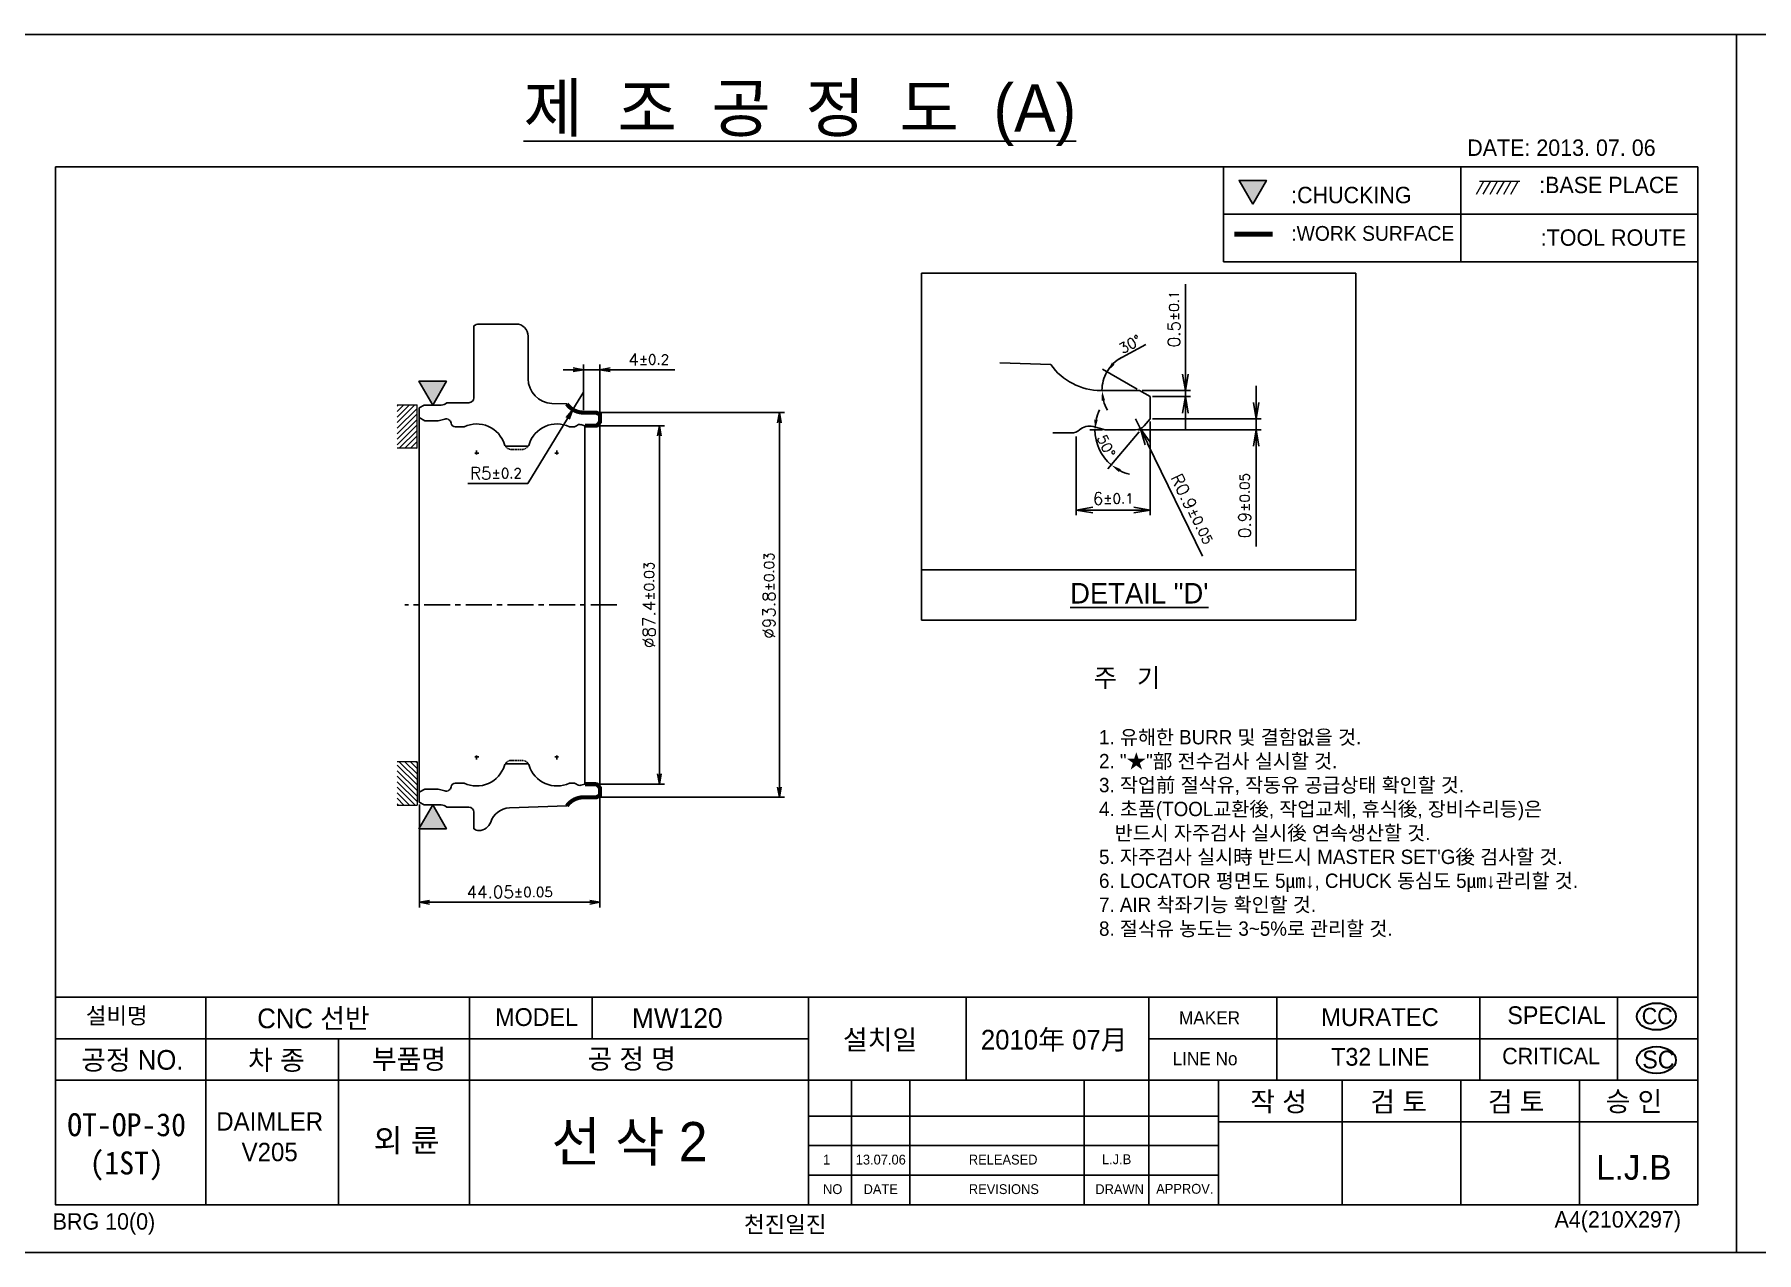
# Model space of a CAD drawing. Header units: millimetres. Extents: x 886 to 3826, y 980 to 1980.
# Drawn here: x 2150.5 to 2570.5, y 1682.6 to 1979.6 of the extents above; entities that cross this region are included whole.
import ezdxf

# ---------------------------------------------------------------- set-up
doc = ezdxf.new("R2010")
doc.units = ezdxf.units.MM
doc.linetypes.add('CENTER', pattern=[50.8, 31.75, -6.35, 6.35, -6.35])
doc.linetypes.add('HIDDEN', pattern=[0.375, 0.25, -0.125])
for name, color, linetype, lineweight in [('\\M+3B0A1\\M+3B0F8\\M+3BACE', 5, 'Continuous', 13), ('\\M+3B1E2\\M+3C1D8\\M+3B8E9', 111, 'Continuous', 9), ('DIM', 1, 'Continuous', 13)]:
    doc.layers.add(name, color=color, linetype=linetype, lineweight=lineweight)
doc.styles.add('GHS', font='Gulim.ttf')
doc.styles.add('ROMANS', font='ROMANS.shx', dxfattribs={"height": 3})
doc.styles.get("Standard").update_dxf_attribs({"font": 'txt.shx', "bigfont": 'whgtxt.shx'})
doc.styles.add('STYLE1', font='txt.shx')
doc.dimstyles.new('1\\M+3B9E8', dxfattribs={"dimtxt": 3, "dimasz": 2.5, "dimexe": 1.25, "dimexo": 0.625, "dimgap": 1, "dimtad": 1, "dimtoh": 1, "dimdec": 3, "dimdsep": 46, "dimtxsty": 'ROMANS', "dimblk": 'OPEN', "dimcen": 2.5, "dimadec": 0, "dimazin": 0, "dimtol": 1, "dimtp": 0.03, "dimtm": 0.03, "dimtfac": 0.8, "dimtdec": 3, "dimtmove": 1, "dimatfit": 0, "dimldrblk": 'OPEN', "dimfxl": 0, "dimtolj": 1, "dimarcsym": 0})
doc.dimstyles.new('1\\M+3B9E8 \\M+3B0E6', dxfattribs={"dimtxt": 3, "dimasz": 2.5, "dimexe": 1.25, "dimexo": 0.625, "dimgap": 1, "dimtad": 1, "dimdsep": 46, "dimtxsty": 'ROMANS', "dimblk": 'OPEN', "dimcen": 2.5, "dimadec": 0, "dimazin": 0, "dimtol": 1, "dimtp": 0.03, "dimtm": 0.03, "dimtfac": 0.8, "dimtmove": 0, "dimatfit": 3, "dimldrblk": 'OPEN', "dimfxl": 0, "dimtolj": 1, "dimarcsym": 0})
doc.dimstyles.new('3\\M+3B9E8', dxfattribs={"dimtxt": 3, "dimasz": 4, "dimexe": 1.25, "dimexo": 0.625, "dimgap": 1.3, "dimtad": 1, "dimdec": 3, "dimlfac": 0.333333, "dimdsep": 46, "dimtxsty": 'ROMANS', "dimblk": 'OPEN', "dimcen": 2.5, "dimadec": 0, "dimazin": 0, "dimtol": 1, "dimtp": 0.03, "dimtm": 0.03, "dimtfac": 0.8, "dimtdec": 3, "dimtmove": 1, "dimatfit": 3, "dimldrblk": 'OPEN', "dimfxl": 0, "dimtolj": 1, "dimarcsym": 0})
doc.dimstyles.new('ISO-25', dxfattribs={"dimtxt": 2.5, "dimasz": 2.5, "dimexe": 1.25, "dimexo": 0.625, "dimtad": 1, "dimtxsty": 'Standard', "dimcen": 2.5, "dimadec": 0, "dimazin": 0, "dimtfac": 1, "dimtmove": 0, "dimatfit": 3, "dimfxl": 0, "dimarcsym": 0})

# ---------------------------------------------------------------- blocks, each defined once
blk = doc.blocks.new('_Open')
at = {"color": 0, "linetype": 'ByBlock', "lineweight": -2}
for p, q in [((-1, 0.17), (0, 0)), ((-1, -0.17), (0, 0)), ((0, 0), (-1, 0))]:
    blk.add_line(p, q, dxfattribs=at)
blk = doc.blocks.new('*D98')
at = {"layer": 'Defpoints', "color": 0, "transparency": 16777216}
for p in [(2287.41, 1884.19), (2287.41, 1796.79), (2302.95, 1796.79)]:
    blk.add_point(p, dxfattribs=at)
at = {"layer": 'DIM', "color": 0, "lineweight": -2, "transparency": 16777216}
for p, q in [((2288.04, 1884.19), (2304.2, 1884.19)), ((2302.95, 1881.69), (2302.95, 1799.29)), ((2288.04, 1796.79), (2304.2, 1796.79))]:
    blk.add_line(p, q, dxfattribs=at)
at = {"layer": 'DIM', "color": 0, "lineweight": -2, "transparency": 16777216, "xscale": 2.5, "yscale": 2.5, "zscale": 2.5}
for p, rotation in [((2302.95, 1884.19), 90), ((2302.95, 1796.79), 270)]:
    blk.add_blockref('_Open', p, dxfattribs=dict(at, rotation=rotation))
at = {"layer": 'DIM', "color": 0, "transparency": 16777216, "insert": (2300.45, 1840.49), "char_height": 3, "attachment_point": 5, "rotation": 90, "style": 'ROMANS'}
blk.add_mtext('\\A1;%%c87.4{\\H2.400000;±0.03}', dxfattribs=at)
blk = doc.blocks.new('*D99')
at = {"layer": 'Defpoints', "color": 0, "transparency": 16777216}
for p in [(2287.59, 1887.39), (2287.59, 1793.59), (2332.21, 1793.59)]:
    blk.add_point(p, dxfattribs=at)
at = {"layer": 'DIM', "color": 0, "lineweight": -2, "transparency": 16777216}
for p, q in [((2288.22, 1887.39), (2333.46, 1887.39)), ((2332.21, 1884.89), (2332.21, 1796.09)), ((2288.22, 1793.59), (2333.46, 1793.59))]:
    blk.add_line(p, q, dxfattribs=at)
at = {"layer": 'DIM', "color": 0, "lineweight": -2, "transparency": 16777216, "xscale": 2.5, "yscale": 2.5, "zscale": 2.5}
for p, rotation in [((2332.21, 1887.39), 90), ((2332.21, 1793.59), 270)]:
    blk.add_blockref('_Open', p, dxfattribs=dict(at, rotation=rotation))
at = {"layer": 'DIM', "color": 0, "transparency": 16777216, "insert": (2329.71, 1842.77), "char_height": 3, "attachment_point": 5, "rotation": 90, "style": 'ROMANS'}
blk.add_mtext('\\A1;%%c93.8{\\H2.400000;±0.03}', dxfattribs=at)
blk = doc.blocks.new('*D100')
at = {"layer": 'Defpoints', "color": 0, "transparency": 16777216}
for p in [(2288.46, 1794.09), (2244.41, 1792.42), (2244.41, 1767.99)]:
    blk.add_point(p, dxfattribs=at)
at = {"layer": 'DIM', "color": 0, "lineweight": -2, "transparency": 16777216}
for p, q in [((2288.46, 1793.46), (2288.46, 1766.74)), ((2244.41, 1791.8), (2244.41, 1766.74)), ((2285.96, 1767.99), (2246.91, 1767.99))]:
    blk.add_line(p, q, dxfattribs=at)
at = {"layer": 'DIM', "color": 0, "lineweight": -2, "transparency": 16777216, "xscale": 2.5, "yscale": 2.5, "zscale": 2.5, "rotation": 180}
blk.add_blockref('_Open', (2244.41, 1767.99), dxfattribs=at)
at = {"layer": 'DIM', "color": 0, "lineweight": -2, "transparency": 16777216, "xscale": 2.5, "yscale": 2.5, "zscale": 2.5}
blk.add_blockref('_Open', (2288.46, 1767.99), dxfattribs=at)
at = {"layer": 'DIM', "color": 0, "transparency": 16777216, "insert": (2266.43, 1770.49), "char_height": 3, "attachment_point": 5, "style": 'ROMANS'}
blk.add_mtext('\\A1;44.05{\\H2.400000;±0.05}', dxfattribs=at)
blk = doc.blocks.new('*D101')
at = {"layer": 'Defpoints', "color": 0, "transparency": 16777216}
for p in [(2284.46, 1897.84), (2284.46, 1887.39), (2288.46, 1886.89)]:
    blk.add_point(p, dxfattribs=at)
at = {"layer": 'DIM', "color": 0, "lineweight": -2, "transparency": 16777216}
for p, q in [((2284.46, 1888.01), (2284.46, 1899.09)), ((2288.46, 1887.51), (2288.46, 1899.09)), ((2281.96, 1897.84), (2279.46, 1897.84)), ((2288.46, 1897.84), (2284.46, 1897.84)), ((2288.46, 1897.84), (2284.46, 1897.84)), ((2306.72, 1897.84), (2288.46, 1897.84)), ((2290.96, 1897.84), (2293.46, 1897.84))]:
    blk.add_line(p, q, dxfattribs=at)
at = {"layer": 'DIM', "color": 0, "lineweight": -2, "transparency": 16777216, "xscale": 2.5, "yscale": 2.5, "zscale": 2.5}
blk.add_blockref('_Open', (2284.46, 1897.84), dxfattribs=at)
at = {"layer": 'DIM', "color": 0, "lineweight": -2, "transparency": 16777216, "xscale": 2.5, "yscale": 2.5, "zscale": 2.5, "rotation": 180}
blk.add_blockref('_Open', (2288.46, 1897.84), dxfattribs=at)
at = {"layer": 'DIM', "color": 0, "transparency": 16777216, "insert": (2300.34, 1900.34), "char_height": 3, "attachment_point": 5, "style": 'ROMANS'}
blk.add_mtext('\\A1;4{\\H2.400000;±0.2}', dxfattribs=at)
blk = doc.blocks.new('*D102')
at = {"layer": 'Defpoints', "color": 0, "transparency": 16777216}
for p in [(2284.46, 1892.39), (2281.86, 1888.12)]:
    blk.add_point(p, dxfattribs=at)
at = {"layer": 'DIM', "color": 0, "lineweight": -2, "transparency": 16777216}
for p, q in [((2284.46, 1892.39), (2281.86, 1888.12)), ((2270.9, 1870.11), (2280.56, 1885.98)), ((2256.27, 1870.11), (2270.9, 1870.11))]:
    blk.add_line(p, q, dxfattribs=at)
at = {"layer": 'DIM', "color": 0, "lineweight": -2, "transparency": 16777216, "xscale": 2.5, "yscale": 2.5, "zscale": 2.5, "rotation": 58.66993031448019}
blk.add_blockref('_Open', (2281.86, 1888.12), dxfattribs=at)
at = {"layer": 'DIM', "color": 0, "transparency": 16777216, "insert": (2263.09, 1872.61), "char_height": 3, "attachment_point": 5, "style": 'ROMANS'}
blk.add_mtext('\\A1;R5{\\H2.400000;±0.2}', dxfattribs=at)
blk = doc.blocks.new('*D103')
at = {"color": 0, "linetype": 'ByBlock', "lineweight": -2, "transparency": 16777216}
for p, q in [((2431.25, 1918.7), (2431.25, 1892.79)), ((2431.25, 1896.79), (2431.25, 1900.79)), ((2420.66, 1892.79), (2432.5, 1892.79)), ((2423.25, 1891.29), (2432.5, 1891.29)), ((2431.25, 1892.79), (2431.25, 1891.29)), ((2431.25, 1892.79), (2431.25, 1891.29)), ((2431.25, 1887.29), (2431.25, 1883.29))]:
    blk.add_line(p, q, dxfattribs=at)
at = {"layer": 'Defpoints', "color": 0, "linetype": 'ByBlock', "transparency": 16777216}
for p in [(2420.03, 1892.79), (2422.63, 1891.29), (2431.25, 1891.29)]:
    blk.add_point(p, dxfattribs=at)
at = {"color": 0, "linetype": 'ByBlock', "lineweight": -2, "transparency": 16777216, "xscale": 4, "yscale": 4, "zscale": 4}
for p, rotation in [((2431.25, 1892.79), 270), ((2431.25, 1891.29), 90)]:
    blk.add_blockref('_Open', p, dxfattribs=dict(at, rotation=rotation))
at = {"color": 0, "linetype": 'ByBlock', "transparency": 16777216, "insert": (2428.45, 1910.22), "char_height": 3, "attachment_point": 5, "rotation": 90, "style": 'ROMANS'}
blk.add_mtext('\\A1;0.5{\\H2.400000;±0.1}', dxfattribs=at)
blk = doc.blocks.new('*D104')
at = {"color": 0, "linetype": 'ByBlock', "lineweight": -2, "transparency": 16777216}
for p, q in [((2415.7, 1900.84), (2421.58, 1904)), ((2419.49, 1893.1), (2411.03, 1897.99))]:
    blk.add_line(p, q, dxfattribs=at)
for start, end in [(118.2539, 150), (118.5599, 134.2799), (150, 180), (195.7201, 211.4401)]:
    blk.add_arc((2420.03, 1892.79), 9.14, start, end, dxfattribs=at)
at = {"color": 0, "linetype": 'ByBlock', "transparency": 16777216}
for points in [[(2413.98, 1899.08), (2413.32, 1899.59), (2412.12, 1897.36)], [(2410.82, 1890.26), (2411.65, 1890.37), (2410.89, 1892.79)]]:
    blk.add_solid(points, dxfattribs=at)
at = {"layer": 'Defpoints', "color": 0, "linetype": 'ByBlock', "transparency": 16777216}
for p in [(2411.03, 1894.38), (2410.63, 1892.79), (2420.03, 1892.79), (2420.03, 1892.79), (2422.63, 1891.29)]:
    blk.add_point(p, dxfattribs=at)
at = {"color": 0, "linetype": 'ByBlock', "transparency": 16777216, "insert": (2417.75, 1904.07), "char_height": 2.5, "attachment_point": 5, "rotation": 28.2539}
blk.add_mtext('30°', dxfattribs=at)
blk = doc.blocks.new('*D105')
at = {"color": 0, "linetype": 'ByBlock', "lineweight": -2, "transparency": 16777216}
for p, q in [((2448.49, 1889.89), (2448.49, 1893.89)), ((2423.25, 1885.89), (2449.74, 1885.89)), ((2448.49, 1885.89), (2448.49, 1883.19)), ((2448.49, 1885.89), (2448.49, 1883.19)), ((2419.73, 1883.19), (2449.74, 1883.19)), ((2448.49, 1854.75), (2448.49, 1883.19)), ((2448.49, 1879.19), (2448.49, 1875.19))]:
    blk.add_line(p, q, dxfattribs=at)
at = {"layer": 'Defpoints', "color": 0, "linetype": 'ByBlock', "transparency": 16777216}
for p in [(2422.63, 1885.89), (2419.11, 1883.19), (2448.49, 1883.19)]:
    blk.add_point(p, dxfattribs=at)
at = {"color": 0, "linetype": 'ByBlock', "lineweight": -2, "transparency": 16777216, "xscale": 4, "yscale": 4, "zscale": 4}
for p, rotation in [((2448.49, 1885.89), 270), ((2448.49, 1883.19), 90)]:
    blk.add_blockref('_Open', p, dxfattribs=dict(at, rotation=rotation))
at = {"color": 0, "linetype": 'ByBlock', "transparency": 16777216, "insert": (2445.69, 1864.72), "char_height": 3, "attachment_point": 5, "rotation": 90, "style": 'ROMANS'}
blk.add_mtext('\\A1;0.9{\\H2.400000;±0.05}', dxfattribs=at)
blk = doc.blocks.new('*D106')
at = {"color": 0, "linetype": 'ByBlock', "lineweight": -2, "transparency": 16777216}
for p, q in [((2411.01, 1883.19), (2407.92, 1883.19)), ((2419.96, 1882.71), (2412.36, 1873.66))]:
    blk.add_line(p, q, dxfattribs=at)
for start, end in [(154.3563, 167.1781), (180, 230), (242.8219, 255.6437)]:
    blk.add_arc((2420.36, 1883.19), 11.19, start, end, dxfattribs=at)
at = {"color": 0, "linetype": 'ByBlock', "transparency": 16777216}
for points in [[(2409.86, 1885.63), (2409.03, 1885.72), (2409.17, 1883.19)], [(2415.02, 1872.88), (2415.48, 1873.58), (2413.17, 1874.61)]]:
    blk.add_solid(points, dxfattribs=at)
at = {"layer": 'Defpoints', "color": 0, "linetype": 'ByBlock', "transparency": 16777216}
for p in [(2422.63, 1885.89), (2411.64, 1883.19), (2419.5, 1883.19), (2420.54, 1883.4), (2409.64, 1879.98)]:
    blk.add_point(p, dxfattribs=at)
at = {"color": 0, "linetype": 'ByBlock', "transparency": 16777216, "insert": (2411.92, 1879.25), "char_height": 2.5, "attachment_point": 5, "rotation": 295}
blk.add_mtext('50°', dxfattribs=at)
blk = doc.blocks.new('*D107')
at = {"color": 0, "linetype": 'ByBlock', "lineweight": -2, "transparency": 16777216}
for p, q in [((2422.63, 1885.26), (2422.63, 1862.38)), ((2404.63, 1881.56), (2404.63, 1862.38)), ((2418.63, 1863.63), (2408.63, 1863.63))]:
    blk.add_line(p, q, dxfattribs=at)
at = {"layer": 'Defpoints', "color": 0, "linetype": 'ByBlock', "transparency": 16777216}
for p in [(2422.63, 1885.89), (2404.63, 1882.18), (2404.63, 1863.63)]:
    blk.add_point(p, dxfattribs=at)
at = {"color": 0, "linetype": 'ByBlock', "lineweight": -2, "transparency": 16777216, "xscale": 4, "yscale": 4, "zscale": 4, "rotation": 180}
blk.add_blockref('_Open', (2404.63, 1863.63), dxfattribs=at)
at = {"color": 0, "linetype": 'ByBlock', "lineweight": -2, "transparency": 16777216, "xscale": 4, "yscale": 4, "zscale": 4}
blk.add_blockref('_Open', (2422.63, 1863.63), dxfattribs=at)
at = {"color": 0, "linetype": 'ByBlock', "transparency": 16777216, "insert": (2413.63, 1866.43), "char_height": 3, "attachment_point": 5, "style": 'ROMANS'}
blk.add_mtext('\\A1;6{\\H2.400000;±0.1}', dxfattribs=at)
blk = doc.blocks.new('A$C779A5BF0')
at = {"color": 7}
for p, q in [((12.41, 16.65), (0, 17.08)), ((34.03, 10.35), (24.63, 10.35)), ((36.63, 8.85), (34.03, 10.35)), ((36.63, 8.85), (36.63, 3.45)), ((33.1, 0.75), (25.64, 0.75)), ((36.63, 3.45), (35.17, 1.71))]:
    blk.add_line(p, q, dxfattribs=at)
at = {"color": 7, "linetype": 'ByBlock', "ltscale": 0.2}
blk.add_line((17.44, 0), (12.92, 0), dxfattribs=at)
at = {"color": 7, "linetype": 'ByBlock'}
blk.add_line((22.74, 1.53), (25.64, 0.75), dxfattribs=at)
blk.add_line((22.74, 1.53), (25.64, 0.75), dxfattribs=at)
for centre, radius, start, end in [((24.63, 25.35), 15, 215.4505, 270), ((17.44, 3), 3, 270, 311.4096), ((21.8, -1.95), 3.6, 75, 131.4096)]:
    blk.add_arc(centre, radius, start, end, dxfattribs=at)
at = {"color": 7}
blk.add_arc((33.1, 3.45), 2.7, 270, 320, dxfattribs=at)
blk = doc.blocks.new('*D159')
at = {"color": 0, "linetype": 'ByBlock', "lineweight": -2, "transparency": 16777216}
for p, q in [((2419.11, 1885.89), (2420.29, 1883.46)), ((2435.39, 1852.39), (2422.03, 1879.86))]:
    blk.add_line(p, q, dxfattribs=at)
at = {"layer": 'Defpoints', "color": 0, "linetype": 'ByBlock', "transparency": 16777216}
for p in [(2419.11, 1885.89), (2420.29, 1883.46)]:
    blk.add_point(p, dxfattribs=at)
at = {"color": 0, "linetype": 'ByBlock', "lineweight": -2, "transparency": 16777216, "xscale": 4, "yscale": 4, "zscale": 4, "rotation": 115.9239935220698}
blk.add_blockref('_Open', (2420.29, 1883.46), dxfattribs=at)
at = {"color": 0, "linetype": 'ByBlock', "transparency": 16777216, "insert": (2432.93, 1863.86), "char_height": 3, "attachment_point": 5, "rotation": 295.924, "style": 'ROMANS'}
blk.add_mtext('\\A1;R0.9{\\H2.400000;±0.05}', dxfattribs=at)
blk = doc.blocks.new('A$C1B3629D5')
for p, q in [((16.8, 123.06), (16.8, 105.52)), ((27.05, 123.5), (18.05, 123.5)), ((30.05, 120.5), (30.05, 110.14)), ((4.69, 103.75), (3.5, 103.07)), ((3.5, 103.07), (3.5, 55)), ((8.85, 103.75), (4.69, 103.75)), ((15.6, 104.32), (10.21, 104.32)), ((39.47, 104.02), (35.84, 104.14)), ((46.69, 101.9), (43.55, 101.9)), ((47.55, 101.4), (46.69, 101.9)), ((47.55, 101.4), (47.55, 55)), ((3.5, 100.68), (4.86, 99.9)), ((8.1, 99.9), (4.86, 99.9)), ((9.74, 100.34), (8.1, 99.9)), ((46.38, 98.7), (43.89, 98.7)), ((47.55, 99.6), (47.07, 99.02)), ((3.5, 6.93), (3.5, 55)), ((47.55, 8.6), (47.55, 55)), ((3.5, 9.32), (4.86, 10.1)), ((8.1, 10.1), (4.86, 10.1)), ((9.74, 9.66), (8.1, 10.1)), ((46.38, 11.3), (43.89, 11.3)), ((47.55, 8.6), (46.69, 8.1)), ((47.55, 10.4), (47.07, 10.98)), ((4.69, 6.25), (3.5, 6.93)), ((8.85, 6.25), (4.69, 6.25)), ((15.6, 5.68), (10.21, 5.68)), ((15.6, 5.68), (10.21, 5.68)), ((16.8, 0.44), (16.8, 4.48)), ((39.48, 6), (25.48, 5.51)), ((46.69, 8.1), (43.55, 8.1))]:
    blk.add_line(p, q)
at = {"color": 2, "linetype": 'ByBlock', "ltscale": 0.2}
for p, q in [((14.45, 98.45), (12.24, 98.45)), ((41.16, 98.45), (40.09, 98.45)), ((14.45, 11.55), (12.24, 11.55)), ((41.16, 11.55), (40.09, 11.55))]:
    blk.add_line(p, q, dxfattribs=at)
at = {"color": 0, "linetype": 'ByBlock'}
for p, q in [((42.92, 98.96), (43.89, 98.7)), ((42.92, 98.96), (43.89, 98.7)), ((43.89, 98.7), (43.89, 55)), ((30.05, 93.7), (24.49, 93.7)), ((43.89, 11.3), (43.89, 55)), ((30.05, 16.3), (24.49, 16.3)), ((42.92, 11.04), (43.89, 11.3)), ((42.92, 11.04), (43.89, 11.3)), ((18.05, 0), (18.05, 0))]:
    blk.add_line(p, q, dxfattribs=at)
at = {"color": 1}
for p, q in [((17.48, 91.72), (17.48, 92.69)), ((37.06, 91.72), (37.06, 92.69)), ((18.03, 92.01), (17.06, 92.01)), ((36.52, 92.01), (37.48, 92.01)), ((18.03, 17.99), (17.06, 17.99)), ((17.48, 18.28), (17.48, 17.31)), ((36.52, 17.99), (37.48, 17.99)), ((37.06, 18.28), (37.06, 17.31))]:
    blk.add_line(p, q, dxfattribs=at)
at = {"color": 6, "linetype": 'HIDDEN'}
for p, q in [((26.1, 92.9), (28.44, 92.9)), ((26.1, 17.1), (28.44, 17.1))]:
    blk.add_line(p, q, dxfattribs=at)
at = {"color": 1, "linetype": 'CENTER', "ltscale": 0.2}
blk.add_line((51.64, 55), (0, 55), dxfattribs=at)
for centre, radius, start, end in [((18.05, 121.5), 2, 90, 128.6822), ((27.05, 120.5), 3, 0, 90), ((36.05, 110.14), 6, 180, 268), ((15.6, 105.52), 1.2, 270, 0), ((10.05, 99.18), 1.2, 7.0014, 105), ((46.38, 99.6), 0.9, 270, 320), ((10.05, 10.82), 1.2, 255, 352.9986), ((46.38, 10.4), 0.9, 40, 90), ((15.6, 4.48), 1.2, 0, 90), ((15.6, 4.48), 1.2, 0, 90)]:
    blk.add_arc(centre, radius, start, end)
at = {"color": 0, "linetype": 'ByBlock'}
for centre, radius, start, end in [((8.85, 105.65), 1.9, 270, 315.573), ((43.55, 106.9), 5, 215.2242, 270), ((17.48, 92.01), 7.12, 17.5721, 115.1975), ((37.06, 92.01), 7.12, 64.8025, 162.4279), ((41.16, 99.45), 1, 270, 311.4096), ((42.61, 97.8), 1.2, 75, 131.4096), ((25.99, 94.7), 1.8, 197.5721, 213.7681), ((28.56, 94.7), 1.8, 326.2319, 342.4279), ((17.48, 17.99), 7.12, 244.8025, 342.4279), ((25.99, 15.3), 1.8, 146.2319, 162.4279), ((28.56, 15.3), 1.8, 17.5721, 33.7681), ((37.06, 17.99), 7.12, 197.5721, 295.1975), ((41.16, 10.55), 1, 48.5904, 90), ((42.61, 12.2), 1.2, 228.5904, 285), ((8.85, 4.35), 1.9, 44.427, 90), ((25.66, 0.51), 5, 92, 161.8974), ((43.55, 3.1), 5, 90, 144.5495), ((18.05, 2), 2, 231.3178, 270), ((18.05, 3), 3, 270, 341.8974)]:
    blk.add_arc(centre, radius, start, end, dxfattribs=at)
at = {"color": 2, "linetype": 'ByBlock'}
for centre, start, end in [((12.24, 99.45), 187.0014, 270), ((12.24, 10.55), 90, 172.9986)]:
    blk.add_arc(centre, 1, start, end, dxfattribs=at)
at = {"color": 6, "linetype": 'HIDDEN'}
for centre, start, end in [((25.99, 94.7), 213.7681, 270), ((28.56, 94.7), 270, 326.2319), ((25.99, 15.3), 90, 146.2319), ((28.56, 15.3), 33.7681, 90)]:
    blk.add_arc(centre, 1.8, start, end, dxfattribs=at)

msp = doc.modelspace()

# ---------------------------------------------------------------- hatches: boundary and pattern name
for points in [[(2447.6662, 1938.1947), (2451.0187, 1944.0014), (2444.3136, 1944.0014)], [(2247.6753, 1889.2385), (2251.0279, 1895.0452), (2244.3228, 1895.0452)], [(2247.6753, 1791.7385), (2251.0279, 1785.9317), (2244.3228, 1785.9317)]]:
    msp.add_hatch(color=256).paths.add_polyline_path(points)
at = {"layer": '\\M+3B1E2\\M+3C1D8\\M+3B8E9'}
h = msp.add_hatch(dxfattribs=at)
h.set_pattern_fill('ANSI31', color=256, scale=0.3, style=0)
h.set_pattern_definition([(45, (1819.1965, 1426.0497), (-0.6735192, 0.6735192), [])])
h.paths.add_polyline_path([(2243.8543, 1889.2684), (2239.0269, 1889.2684), (2239.0269, 1878.7057), (2243.8543, 1878.7057)])
h = msp.add_hatch(dxfattribs=at)
h.set_pattern_fill('ANSI31', color=256, scale=0.3, style=0)
h.set_pattern_definition([(315, (1819.1965, 2254.9272), (-0.6735192, -0.6735192), [])])
h.paths.add_polyline_path([(2243.8543, 1791.7085), (2239.0269, 1791.7085), (2239.0269, 1802.2712), (2243.8543, 1802.2712)])

# ---------------------------------------------------------------- linework, layer by layer
for p, q in [((2556.2424, 1947.3114), (2155.6687, 1947.3114)), ((2556.2424, 1935.7425), (2440.5533, 1935.7425)), ((2556.2424, 1924.1735), (2440.5533, 1924.1735)), ((2398.4106, 1899.0898), (2386.0017, 1899.5231)), ((2420.0318, 1892.7898), (2410.6299, 1892.7898)), ((2422.6299, 1891.2898), (2420.0318, 1892.7898)), ((2422.6299, 1891.2898), (2422.6299, 1885.8898)), ((2472.7689, 1849.0266), (2366.8923, 1849.0266)), ((2155.6687, 1744.8554), (2556.2424, 1744.8554)), ((2192.3377, 1744.8554), (2192.3377, 1694.2413)), ((2256.6726, 1744.8554), (2256.6726, 1694.2413)), ((2286.5536, 1744.8554), (2286.5536, 1734.7326)), ((2339.3253, 1744.8554), (2339.3253, 1694.2413)), ((2377.7358, 1744.8554), (2377.7358, 1724.6098)), ((2422.3271, 1744.8554), (2422.3271, 1724.6098)), ((2453.5691, 1744.8554), (2453.5691, 1724.6098)), ((2503.0832, 1744.8554), (2503.0832, 1724.6098)), ((2536.6628, 1744.8554), (2536.6628, 1724.6098)), ((2155.6687, 1734.7326), (2339.3253, 1734.7326)), ((2224.6985, 1734.7326), (2224.6985, 1694.2413)), ((2422.3271, 1734.7326), (2556.2424, 1734.7326)), ((2422.3271, 1734.7326), (2556.2424, 1734.7326)), ((2422.3271, 1734.7326), (2556.2424, 1734.7326)), ((2422.3271, 1734.7326), (2556.2424, 1734.7326)), ((2422.3984, 1734.7326), (2556.2424, 1734.7326)), ((2155.6687, 1724.6098), (2556.2424, 1724.6098)), ((2349.8152, 1724.6098), (2349.8152, 1694.2413)), ((2364.0522, 1724.6098), (2364.0522, 1694.2413)), ((2406.5447, 1724.6098), (2406.5447, 1694.2413)), ((2422.3271, 1724.6098), (2422.3271, 1694.2413)), ((2439.2798, 1724.6098), (2439.2798, 1694.2413)), ((2469.4756, 1724.6098), (2469.4756, 1694.2413)), ((2498.3979, 1724.6098), (2498.3979, 1694.2413)), ((2527.3201, 1724.6098), (2527.3201, 1694.2413)), ((2339.3253, 1715.8617), (2439.2798, 1715.8617)), ((2439.2798, 1714.4869), (2556.2424, 1714.4869)), ((2339.3253, 1708.6549), (2439.2798, 1708.6549)), ((2339.3253, 1701.4481), (2439.2798, 1701.4481))]:
    msp.add_line(p, q)
at = {"color": 0, "linetype": 'ByBlock'}
msp.add_line((2408.7381, 1883.9671), (2411.6391, 1883.1898), dxfattribs=at)
for points in [[(2155.6687, 1947.3114), (2155.6687, 1694.2413), (2556.2424, 1694.2413), (2556.2424, 1947.3114)], [(2440.5533, 1924.1735), (2440.5533, 1947.3114)], [(2498.3979, 1924.1735), (2498.3979, 1947.3114)]]:
    msp.add_lwpolyline(points)
for points in [[(2447.6662, 1938.1947), (2451.0187, 1944.0014), (2444.3136, 1944.0014)], [(2472.7689, 1921.3602), (2366.8923, 1921.3602), (2366.8923, 1836.8144), (2472.7689, 1836.8144)], [(2247.6753, 1889.2385), (2251.0279, 1895.0452), (2244.3228, 1895.0452)], [(2247.6753, 1791.7385), (2251.0279, 1785.9317), (2244.3228, 1785.9317)]]:
    msp.add_lwpolyline(points, close=True)
msp.add_lwpolyline([(2502.6995, 1930.1688, 0, 2.8922, 0), (2507.0379, 1930.1688, 0, 0, 0), (2513.3601, 1930.1808, 0, 0, 0)], format="xyseb")
at = {"color": 5, "linetype": 'ByBlock', "const_width": 1}
for points in [[(2280.3857, 1889.4885, 0.24261587), (2284.4588, 1887.3885), (2287.5928, 1887.3885), (2288.4588, 1886.8885), (2288.4588, 1885.0885), (2287.7623, 1884.2584), (2287.4145, 1884.1885), (2284.7952, 1884.1885)], [(2280.3857, 1791.4885, -0.24261587), (2284.4588, 1793.5885), (2287.5928, 1793.5885), (2288.4588, 1794.0885), (2288.4588, 1795.8885), (2287.7623, 1796.7185), (2287.4145, 1796.7885), (2284.7952, 1796.7885)]]:
    msp.add_lwpolyline(points, format="xyb", dxfattribs=at)
at = {"color": 0, "linetype": 'ByBlock'}
msp.add_arc((2410.6299, 1907.7898), 15, 215.450543, 270, dxfattribs=at)
at = {"color": 0, "lineweight": 30}
for centre in [(2546.1156, 1740.1396), (2546.1156, 1729.5095)]:
    msp.add_ellipse(centre, major_axis=(-4.7602, 0), ratio=0.69006599, dxfattribs=at)
at = {"layer": '\\M+3B0A1\\M+3B0F8\\M+3BACE', "const_width": 1.2}
msp.add_lwpolyline([(2443.2022, 1930.9024), (2452.518, 1930.9024)], dxfattribs=at)
at = {"layer": '\\M+3B1E2\\M+3C1D8\\M+3B8E9'}
for p, q in [((2502.2242, 1940.6585), (2504.041, 1943.8053)), ((2502.9374, 1943.8053), (2512.7805, 1943.8053)), ((2503.8941, 1940.6585), (2505.7109, 1943.8053)), ((2505.5639, 1940.6585), (2507.3807, 1943.8053)), ((2507.2337, 1940.6585), (2509.0505, 1943.8053)), ((2508.9035, 1940.6585), (2510.7203, 1943.8053)), ((2510.5734, 1940.6585), (2512.3902, 1943.8053)), ((2239.0269, 1889.2684), (2243.8543, 1889.2684)), ((2243.8543, 1878.7057), (2243.8543, 1889.2684)), ((2243.8543, 1878.7057), (2239.0269, 1878.7057)), ((2243.8543, 1802.2712), (2239.0269, 1802.2712)), ((2243.8543, 1802.2712), (2243.8543, 1791.7085)), ((2239.0269, 1791.7085), (2243.8543, 1791.7085))]:
    msp.add_line(p, q, dxfattribs=at)
at = {"layer": 'Defpoints'}
for points in [[(2145.6642, 1682.5917), (2565.6642, 1682.5917), (2565.6642, 1979.5917), (2145.6642, 1979.5917)], [(2565.6642, 1682.5917), (2985.6642, 1682.5917), (2985.6642, 1979.5917), (2565.6642, 1979.5917)]]:
    msp.add_lwpolyline(points, close=True, dxfattribs=at)

# ---------------------------------------------------------------- block references
at = {"color": 0, "linetype": 'ByBlock'}
for name, p in [('A$C1B3629D5', (2240.9064, 1785.4885)), ('A$C779A5BF0', (2386.0017, 1882.4398))]:
    msp.add_blockref(name, p, dxfattribs=at)

# ---------------------------------------------------------------- texts
at = {"style": 'GHS'}
for s, insert, char_height, width, attachment_point in [('{\\L제  조  공  정  도  (A)}', (2269.8015, 1967.4566), 11.568915, 251.89224, 1), ('DATE: 2013. 07. 06', (2499.9679, 1953.9837), 4, 58.3546, 1), (':BASE PLACE', (2517.5207, 1944.8957), 4, 49.646599, 1), (':CHUCKING ', (2457.0332, 1942.4402), 4, 30.545479, 1), (':WORK SURFACE', (2457.0585, 1932.8833), 3.6, 52.029352, 1), (':TOOL ROUTE', (2517.8987, 1932.0657), 4, 35.749057, 1), ('설비명', (2163.0786, 1742.3588), 4, 21.60072, 1), ('CNC 선반', (2204.8821, 1742.089), 4.8, 67.98256, 1), ('MODEL', (2262.915, 1742.1742), 4.33834, 17.841653, 1), ('MAKER', (2429.6886, 1741.43), 3.2, 18.860868, 1), ('SPECIAL', (2509.7666, 1742.6288), 4.33834, 18.86088, 1), ('CC', (2542.5275, 1742.2595), 4, 18.86088, 1), ('설치일', (2347.7456, 1736.8925), 4.8, 40.98192, 1), ('2010年 07月', (2381.3581, 1736.8925), 4.8, 40.9819, 1), ('공정 NO.', (2161.9383, 1731.9725), 4.8, 30.43032, 1), ('차 종', (2202.6375, 1731.9146), 4.8, 15.40648, 1), ('부품명', (2232.852, 1732.1531), 4.8, 18.5448, 1), ('공 정 명', (2285.433, 1732.2206), 4.8, 58.30136, 1), ('LINE No', (2428.1339, 1731.4515), 3.2, 23.92952, 1), ('CRITICAL', (2508.5021, 1732.506), 4, 18.86088, 1), ('SC', (2542.6624, 1731.8231), 4.33834, 18.86088, 1), ('작 성', (2447.0835, 1721.8088), 4.8, 22.93208, 1), ('검 토', (2476.3459, 1721.7514), 4.8, 22.93208, 1), ('검 토', (2505.0296, 1721.7639), 4.8, 22.93208, 1), ('승 인', (2533.7499, 1721.8357), 4.8, 22.93208, 1), ('{\\fGulimChe|b0|i0|c129|p49;OT-OP-30\\P(1ST)}', (2173.0247, 1708.3482), 5.6, 23.7862, 5), ('DAIMLER\\PV205', (2207.9075, 1710.8053), 4.48, 35.920512, 5), ('선 삭 2', (2276.6165, 1714.4202), 9.6, 58.3014, 1), ('1', (2342.8648, 1706.4577), 2.4, 21.5584, 1), ('13.07.06', (2350.8363, 1706.4577), 2.4, 21.5584, 1), ('RELEASED', (2378.4207, 1706.4577), 2.4, 21.5584, 1), ('L.J.B', (2410.8823, 1706.5376), 2.4, 21.5584, 1), ('{\\fﾹ\uffd9ￅ\uffc1ￃﾼ|b0|i0|c129|p17;L.J.B}', (2531.4774, 1706.3476), 6, 22.9321, 1), ('NO', (2342.8648, 1699.2509), 2.4, 21.5584, 1), ('DATE', (2352.7532, 1699.2509), 2.4, 21.5584, 1), ('REVISIONS', (2378.4207, 1699.2509), 2.4, 21.5584, 1), ('DRAWN', (2409.2717, 1699.2509), 2.4, 21.5584, 1), ('APPROV.', (2424.1148, 1699.3308), 2.4, 21.5584, 1), ('A4(210X297)', (2521.2723, 1692.6848), 4, 34.190676, 1), ('BRG 10(0)', (2154.9838, 1692.1757), 4, 35.601134, 1), ('천진일진', (2323.6082, 1691.4621), 4, 160.358, 1)]:
    msp.add_mtext(s, dxfattribs=dict(at, insert=insert, char_height=char_height, width=width, attachment_point=attachment_point))
at = {"attachment_point": 1}
for s, insert, char_height, width in [('{\\fﾱﾼﾸﾲ|b0|i0|c129|p50;\\LDETAIL "D\'}', (2403.1278, 1845.8441), 5, 61.0416), ('{\\fﾤﾱﾤﾼﾤﾸﾤﾲ|b0|i0|c129|p50;MW120}', (2296.2538, 1742.1742), 4.8, 46.492), ('{\\fﾱﾼﾸﾲ|b0|i0|c129|p50;MURATEC}', (2464.3524, 1742.1742), 4.338343, 27.59424), ('{\\fGulim|b0|i0|c129|p50;T32 LINE}', (2466.7954, 1732.4854), 4.338343, 66.1326)]:
    msp.add_mtext(s, dxfattribs=dict(at, insert=insert, char_height=char_height, width=width))
at = {"lineweight": 9, "insert": (2233.2619, 1712.7253), "char_height": 5.6, "width": 46.099433, "attachment_point": 1, "style": 'GHS'}
msp.add_mtext('외 륜', dxfattribs=at)
at = {"layer": 'DIM', "insert": (2408.9003, 1825.0028), "char_height": 4.5, "width": 172.6501, "attachment_point": 1, "style": 'STYLE1'}
msp.add_mtext('{\\fHYGothic-Medium|b0|i0|c129|p18;주   기\\P\\P\\H0.7778x; 1. 유해한 BURR 및 결함없을 것.\\P 2. "★"部 전수검사 실시할 것. \\P 3. 작업前 절삭유, 작동유 공급상태 확인할 것.\\P 4. 초품(TOOL교환後, 작업교체, 휴식後, 장비수리등)은\\P    반드시 자주검사 실시後 연속생산할 것.\\P 5. 자주검사 실시時 반드시 MASTER SET\'G後 검사할 것.\\P 6. LOCATOR 평면도 5㎛↓, CHUCK 동심도 5㎛↓관리할 것.\\P 7. AIR 착좌기능 확인할 것. \\P 8. 절삭유 농도는 3~5%로 관리할 것.}', dxfattribs=at)

# ---------------------------------------------------------------- dimensions: what is measured, and where the dimension line sits
at = {"color": 1, "linetype": 'ByBlock'}
for base, p1, p2, override, picture, middle in [((2431.2505, 1891.2898), (2420.0318, 1892.7898), (2422.6299, 1891.2898), {"dimdec": 2, "dimtp": 0.1, "dimtm": 0.1}, '*D103', (2431.2505, 1910.2186)), ((2448.4865, 1883.1898), (2422.6299, 1885.8898), (2419.1053, 1883.1898), {"dimdec": 2, "dimtp": 0.05, "dimtm": 0.05}, '*D105', (2449.312, 1864.7245))]:
    dim = msp.add_linear_dim(base=base, p1=p1, p2=p2, angle=90, dimstyle='3\\M+3B9E8', override=override, dxfattribs=at)
    dim.commit()
    dim.dimension.update_dxf_attribs({"geometry": picture, "text_midpoint": middle, "dimtype": 160})
for base, line1, line2, picture, middle in [((2411.0301, 1894.377), ((2420.0318, 1892.7898), (2410.6299, 1892.7898)), ((2422.6299, 1891.2898), (2420.0318, 1892.7898)), '*D104', (2417.7535, 1904.0708)), ((2409.6397, 1879.9791), ((2419.4969, 1883.1898), (2411.6391, 1883.1898)), ((2422.6299, 1885.8898), (2420.5403, 1883.3995)), '*D106', (2411.9176, 1879.251))]:
    dim = msp.add_angular_dim_2l(base=base, line1=line1, line2=line2, dimstyle='ISO-25', dxfattribs=at)
    dim.commit()
    dim.dimension.update_dxf_attribs({"geometry": picture, "text_midpoint": middle})
dim = msp.add_linear_dim(base=(2404.6299, 1863.6277), p1=(2422.6299, 1885.8898), p2=(2404.6299, 1882.1839), dimstyle='3\\M+3B9E8', override={"dimtp": 0.1, "dimtm": 0.1}, dxfattribs=at)
dim.commit()
dim.dimension.update_dxf_attribs({"geometry": '*D107', "text_midpoint": (2413.6299, 1866.4277)})
dim = msp.add_radius_dim(center=(2419.1053, 1885.8898), mpoint=(2420.2856, 1883.4615), dimstyle='3\\M+3B9E8', override={"dimtp": 0.05, "dimtm": 0.05}, dxfattribs=at)
dim.commit()
dim.dimension.update_dxf_attribs({"geometry": '*D159', "text_midpoint": (2430.4072, 1862.6392), "dimtype": 164})
at = {"layer": 'DIM', "color": 1}
dim = msp.add_linear_dim(base=(2284.4588, 1897.8357), p1=(2288.4588, 1886.8885), p2=(2284.4588, 1887.3885), dimstyle='1\\M+3B9E8', override={"dimdec": 0, "dimzin": 0, "dimpost": '<>', "dimtp": 0.2, "dimtm": 0.2}, dxfattribs=at)
dim.commit()
dim.dimension.update_dxf_attribs({"geometry": '*D101', "text_midpoint": (2300.3388, 1897.9062), "dimtype": 160})
dim = msp.add_radius_dim(center=(2284.4588, 1892.3885), mpoint=(2281.859, 1888.1175), dimstyle='1\\M+3B9E8', override={"dimdec": 0, "dimzin": 0, "dimpost": 'R<>', "dimtp": 0.2, "dimtm": 0.2}, dxfattribs=at)
dim.commit()
dim.dimension.update_dxf_attribs({"geometry": '*D102', "text_midpoint": (2270.9, 1870.1145), "dimtype": 164})
at = {"layer": 'DIM'}
for base, p1, p2, override, picture, middle in [((2332.2093, 1793.5885), (2287.5928, 1887.3885), (2287.5928, 1793.5885), {"dimgap": 1, "dimpost": '%%c<>', "dimtol": 1, "dimlim": 0, "dimtp": 0.025, "dimtm": 0.025}, '*D99', (2332.2093, 1842.7699)), ((2302.9476, 1796.7885), (2287.4145, 1884.1885), (2287.4145, 1796.7885), {"dimpost": '%%c<>'}, '*D98', (2302.9476, 1840.4885))]:
    dim = msp.add_linear_dim(base=base, p1=p1, p2=p2, angle=90, dimstyle='1\\M+3B9E8 \\M+3B0E6', override=override, dxfattribs=at)
    dim.commit()
    dim.dimension.update_dxf_attribs({"geometry": picture, "text_midpoint": middle, "dimtype": 160})
dim = msp.add_linear_dim(base=(2244.4088, 1767.9891), p1=(2288.4588, 1794.0885), p2=(2244.4088, 1792.4215), dimstyle='1\\M+3B9E8', override={"dimgap": 1, "dimtol": 1, "dimlim": 0, "dimtp": 0.05, "dimtm": 0.05}, dxfattribs=at)
dim.commit()
dim.dimension.update_dxf_attribs({"geometry": '*D100', "text_midpoint": (2266.4338, 1767.9891), "dimtype": 160})

doc.saveas('drawing.dxf')
